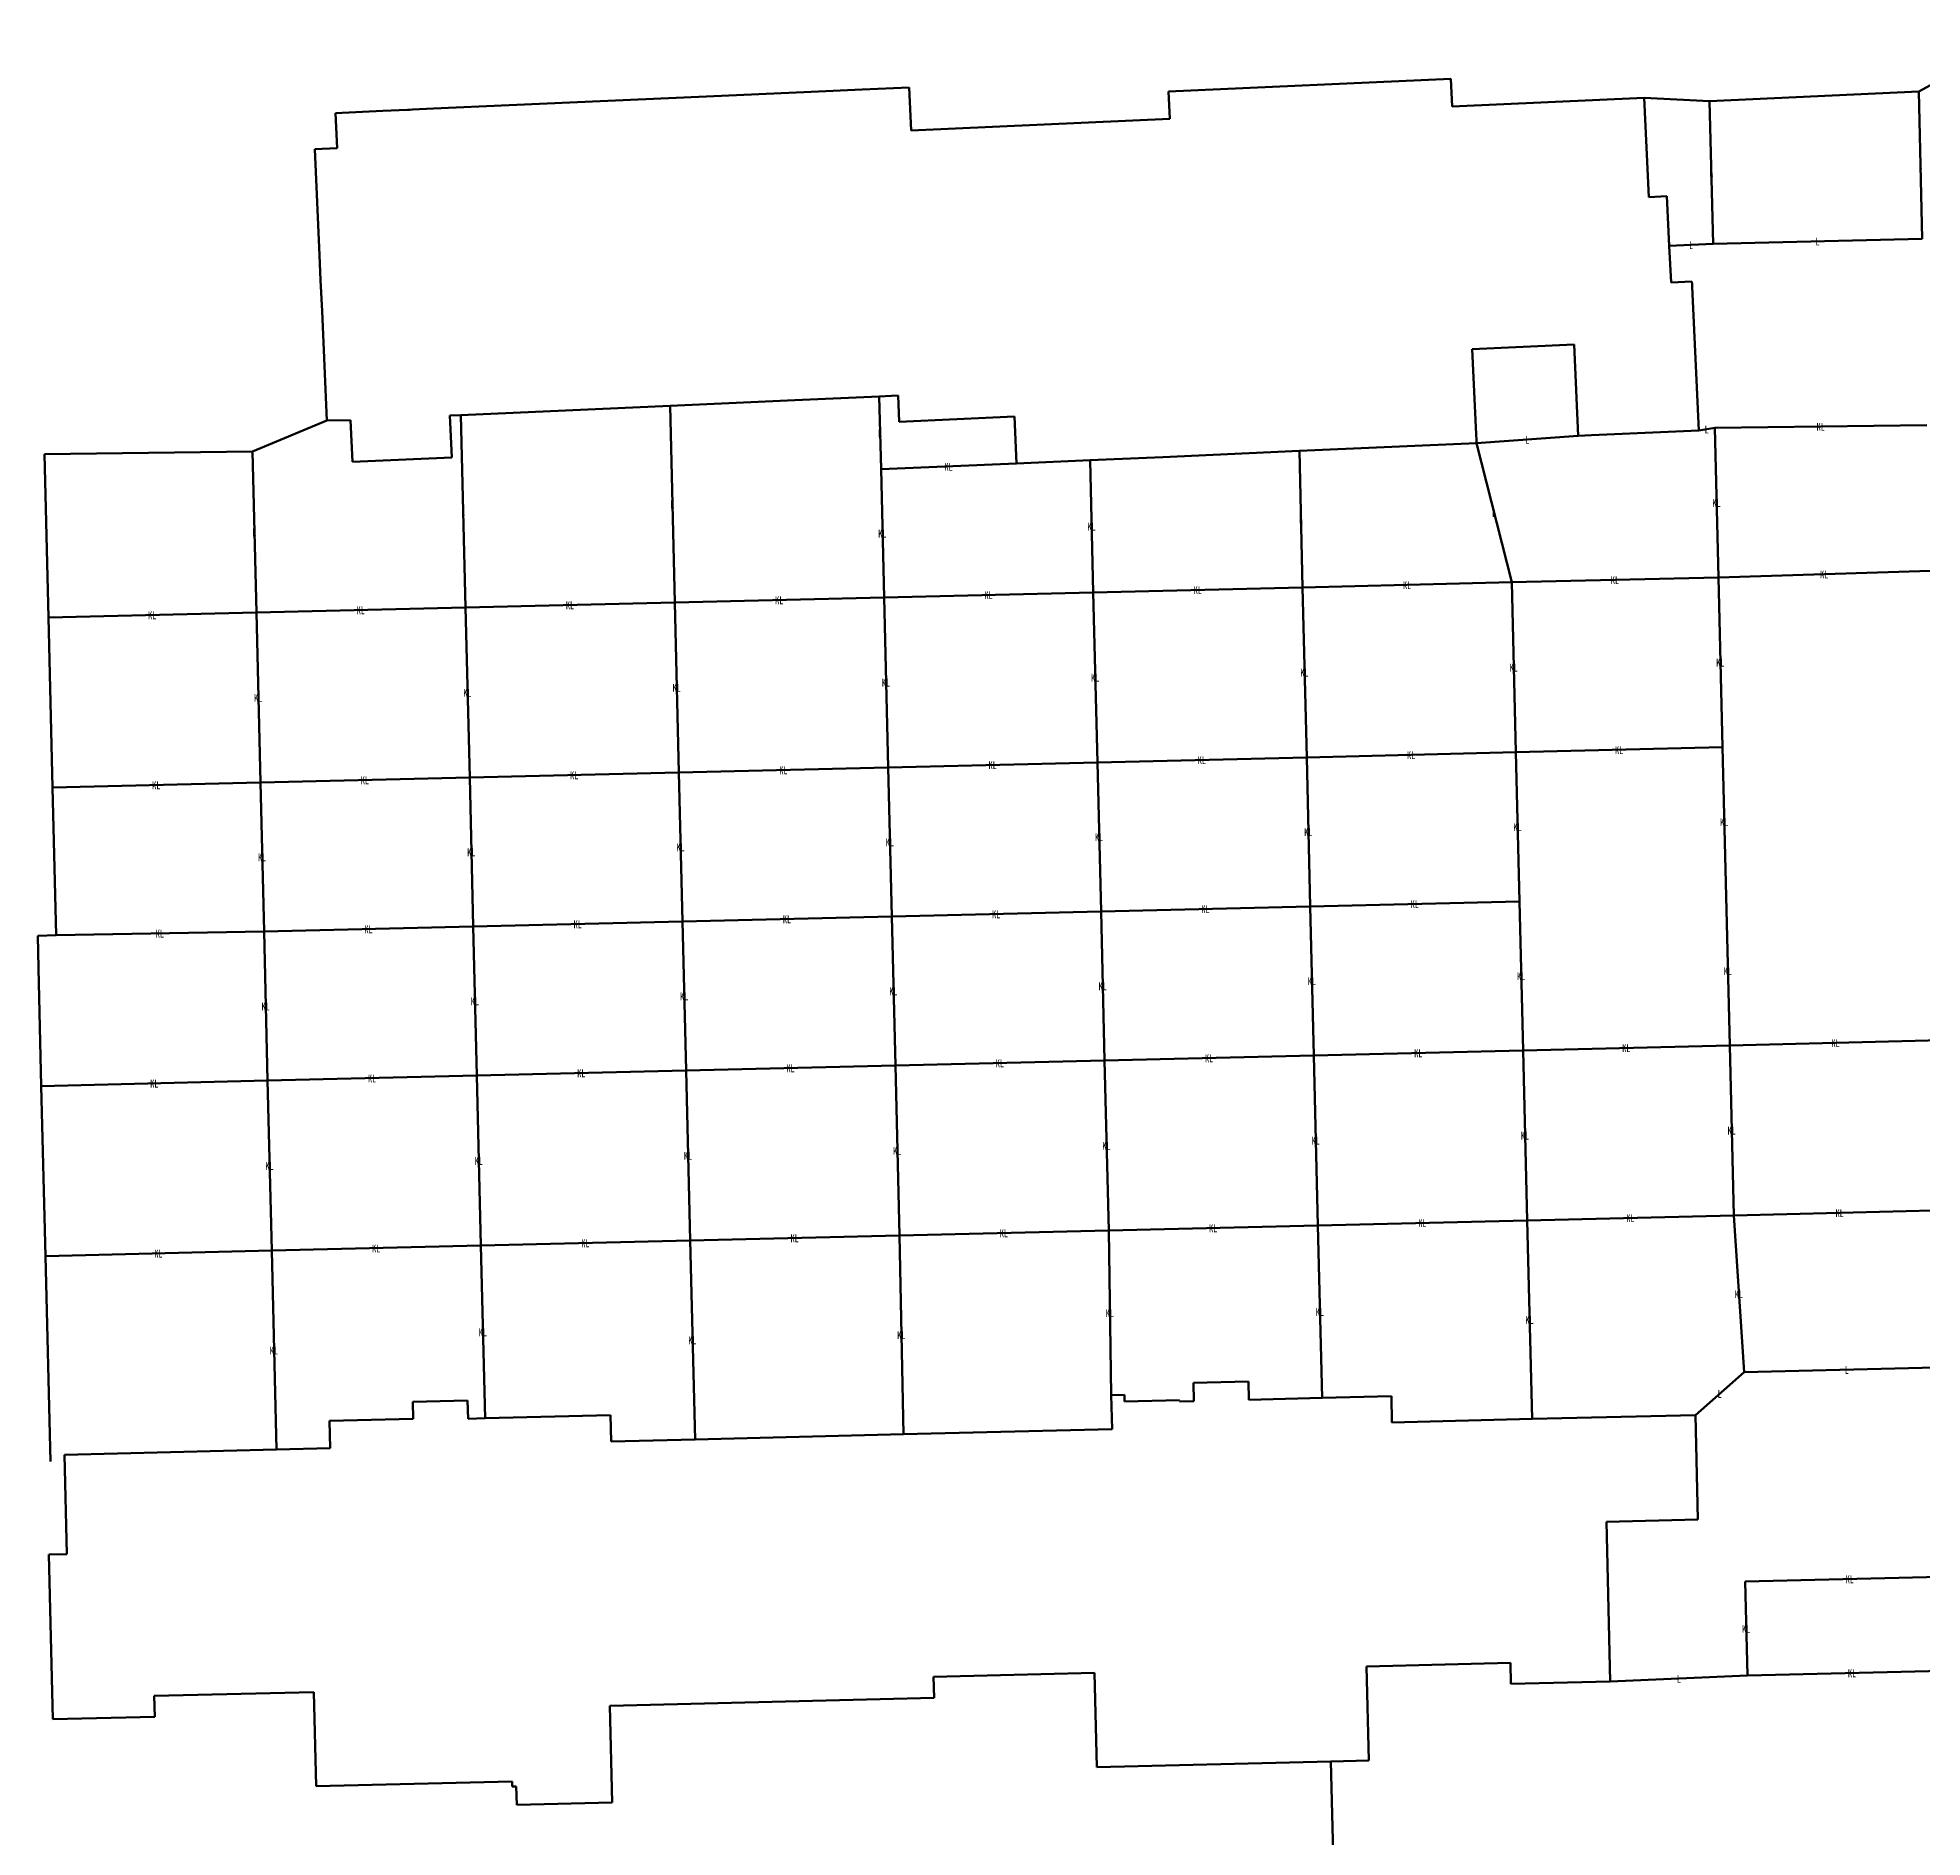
# Model space of a CAD drawing. Header units: millimetres. Extents: x -26150 to 223900, y -11592 to 220655.
# Drawn here: x -26150 to 45881, y 133786 to 202583 of the extents above; entities that cross this region are included whole.
import ezdxf

# ---------------------------------------------------------------- set-up
doc = ezdxf.new("R2010")
doc.units = ezdxf.units.MM
doc.layers.add('A-DETL-WIDE', color=214, linetype='Continuous', lineweight=70)
doc.layers.add('G-ANNO-TEXT', color=231, linetype='Continuous', lineweight=9)
doc.styles.add('仿宋', font='', dxfattribs={"width": 0.7, "height": 300})
doc.styles.get('仿宋').set_extended_font_data('FangSong')

msp = doc.modelspace()

# ---------------------------------------------------------------- linework, layer by layer
at = {"layer": 'A-DETL-WIDE'}
for p, q in [((45745, 200525), (49506, 202583)), ((17076, 200525), (27865, 201006)), ((27865, 201006), (27912, 199957)), ((-8126, 200000), (-583, 200337)), ((-583, 200337), (3413, 200515)), ((3413, 200515), (5361, 200602)), ((5361, 200602), (7159, 200682)), ((7159, 200682), (7232, 199034)), ((17076, 200525), (17123, 199476)), ((27912, 199957), (35255, 200285)), ((35255, 200285), (35424, 196489)), ((35255, 200285), (37750, 200160)), ((37750, 200160), (45745, 200525)), ((-14769, 199703), (-12961, 199784)), ((-14769, 199703), (-14709, 198355)), ((-12961, 199784), (-12015, 199827)), ((-12015, 199827), (-11922, 199831)), ((-11922, 199831), (-11822, 199835)), ((-11822, 199835), (-11023, 199871)), ((-11023, 199871), (-8126, 200000)), ((7232, 199034), (17123, 199476)), ((-15558, 198317), (-14709, 198355)), ((-15558, 198317), (-15378, 194271)), ((35424, 196489), (36123, 196520)), ((36123, 196520), (36211, 194627)), ((36211, 194627), (36276, 193224)), ((-15378, 194271), (-15335, 193314)), ((-15335, 193314), (-15282, 192125)), ((36276, 193224), (37075, 193259)), ((37075, 193259), (37080, 193148)), ((37079, 193059), (37080, 193148)), ((37079, 193059), (37334, 187565)), ((-15282, 192125), (-15095, 187943)), ((28682, 190682), (32572, 190856)), ((28682, 190682), (28827, 187427)), ((32572, 190856), (32729, 187360)), ((-1976, 188513), (2788, 188726)), ((2788, 188726), (6015, 188870)), ((6015, 188870), (6484, 188891)), ((6484, 188891), (6734, 188902)), ((6734, 188902), (6779, 187903)), ((-10393, 188137), (-9972, 188156)), ((-10393, 188137), (-10322, 186538)), ((-9972, 188156), (-1976, 188513)), ((6779, 187903), (11180, 188099)), ((11180, 188099), (11260, 186306)), ((-17940, 186760), (-15095, 187943)), ((-15095, 187943), (-14195, 187967)), ((-14195, 187967), (-14118, 186369)), ((28827, 187427), (28838, 187195)), ((32729, 187360), (33234, 187382)), ((33234, 187382), (37334, 187565)), ((-25890, 186665), (-17940, 186760)), ((16849, 186551), (22071, 186784)), ((22071, 186784), (28842, 187086)), ((28838, 187195), (28842, 187086)), ((-14118, 186369), (-10322, 186538)), ((11260, 186306), (14076, 186427)), ((14076, 186427), (16227, 186523)), ((16227, 186523), (16849, 186551)), ((14884, 150686), (15384, 150699)), ((14884, 150686), (14915, 149387)), ((15384, 150699), (15390, 150449)), ((18023, 151163), (20123, 151214)), ((18023, 151163), (18040, 150463)), ((20123, 151214), (20140, 150514)), ((20140, 150514), (22942, 150582)), ((22942, 150582), (25588, 150647)), ((25588, 150647), (25612, 149647)), ((-11818, 150436), (-9719, 150488)), ((-11818, 150436), (-11802, 149787)), ((-9719, 150488), (-9702, 149788)), ((-9050, 149804), (-4253, 149920)), ((-4253, 149920), (-4229, 148921)), ((15390, 150449), (17489, 150500)), ((17490, 150450), (18040, 150463)), ((30966, 149778), (37207, 149930)), ((37207, 149930), (37306, 145935)), ((-15001, 149709), (-11802, 149787)), ((-15001, 149709), (-14976, 148659)), ((-9702, 149788), (-9050, 149804)), ((-1025, 148999), (6945, 149193)), ((6945, 149193), (14915, 149387)), ((25612, 149647), (30966, 149778)), ((-25123, 148412), (-17022, 148609)), ((-25123, 148412), (-25030, 144613)), ((-17022, 148609), (-14976, 148659)), ((-4229, 148921), (-1025, 148999)), ((33807, 145850), (37306, 145935)), ((33807, 145850), (33956, 139747)), ((-25730, 144596), (-25030, 144613)), ((-25730, 144596), (-25577, 138298)), ((8094, 139918), (14242, 140068)), ((8094, 139918), (8113, 139118)), ((14242, 140068), (14330, 136469)), ((24639, 140321), (30137, 140455)), ((24639, 140321), (24727, 136722)), ((30137, 140455), (30157, 139655)), ((30157, 139655), (33956, 139747)), ((-21697, 139193), (-15599, 139341)), ((-21697, 139193), (-21678, 138393)), ((-15599, 139341), (-15511, 135742)), ((-4283, 138816), (8113, 139118)), ((-25577, 138298), (-21678, 138393)), ((-4283, 138816), (-4193, 135117)), ((14330, 136469), (23275, 136687)), ((23275, 136687), (24727, 136722)), ((23275, 136687), (23399, 131585)), ((-15511, 135742), (-8019, 135925)), ((-8019, 135925), (-8014, 135725)), ((-8014, 135725), (-7859, 135728)), ((-7859, 135728), (-7842, 135029)), ((-7842, 135029), (-4193, 135117))]:
    msp.add_line(p, q, dxfattribs=at)
at = {"layer": 'A-DETL-WIDE', "color": 92}
for p, q in [((45745, 200525), (45881, 194898)), ((37750, 200160), (37885, 194705)), ((36211, 194627), (37885, 194705)), ((37885, 194705), (45881, 194898)), ((6015, 188870), (6082, 186083)), ((-9972, 188156), (-9796, 180799)), ((-1976, 188513), (-1798, 180992)), ((28842, 187086), (32729, 187360)), ((37334, 187565), (37955, 187665)), ((37955, 187665), (46055, 187770)), ((37955, 187665), (38089, 181953)), ((-17940, 186760), (-17793, 180607)), ((22071, 186784), (22195, 181570)), ((28842, 187086), (30193, 181763)), ((6082, 186083), (11260, 186301)), ((6082, 186083), (6200, 181185)), ((14076, 186427), (14197, 181377)), ((14197, 181377), (22195, 181570)), ((22195, 181570), (30193, 181763)), ((22195, 181570), (22352, 175072)), ((30193, 181763), (38089, 181953)), ((30193, 181763), (30350, 175265)), ((38089, 181953), (46188, 182198)), ((38089, 181953), (38250, 175455)), ((-17793, 180607), (-9796, 180799)), ((-9796, 180799), (-1798, 180992)), ((-9796, 180799), (-9639, 174301)), ((-1798, 180992), (6200, 181185)), ((-1798, 180992), (-1641, 174494)), ((6200, 181185), (14197, 181377)), ((6200, 181185), (6357, 174686)), ((14197, 181377), (14354, 174879)), ((-25740, 180415), (-17793, 180607)), ((-17793, 180607), (-17636, 174108)), ((14354, 174879), (22352, 175072)), ((22352, 175072), (30350, 175265)), ((22352, 175072), (22489, 169374)), ((30350, 175265), (38250, 175455)), ((30350, 175265), (30487, 169566)), ((38250, 175455), (38387, 169757)), ((-9639, 174301), (-1641, 174494)), ((-1641, 174494), (6357, 174686)), ((-1641, 174494), (-1504, 168796)), ((6357, 174686), (14354, 174879)), ((6357, 174686), (6494, 168988)), ((14354, 174879), (14491, 169181)), ((-25585, 173918), (-17636, 174108)), ((-17636, 174108), (-9639, 174301)), ((-17636, 174108), (-17499, 168410)), ((-9639, 174301), (-9502, 168603)), ((14491, 169181), (22489, 169374)), ((22489, 169374), (30487, 169566)), ((22489, 169374), (22626, 163676)), ((30487, 169566), (30624, 163868)), ((38387, 169757), (38524, 164059)), ((-17499, 168410), (-9502, 168603)), ((-9502, 168603), (-1504, 168796)), ((-9502, 168603), (-9364, 162905)), ((-1504, 168796), (6494, 168988)), ((-1504, 168796), (-1367, 163098)), ((6494, 168988), (14491, 169181)), ((6494, 168988), (6631, 163290)), ((14491, 169181), (14629, 163483)), ((-25450, 168270), (-17499, 168410)), ((-17499, 168410), (-17362, 162712)), ((38524, 164059), (46619, 164254)), ((14629, 163483), (22626, 163676)), ((22626, 163676), (30624, 163868)), ((22626, 163676), (22783, 157177)), ((30624, 163868), (38524, 164059)), ((30624, 163868), (30781, 157370)), ((38524, 164059), (38681, 157561)), ((-17362, 162712), (-9364, 162905)), ((-9364, 162905), (-1367, 163098)), ((-9364, 162905), (-9208, 156406)), ((-1367, 163098), (6631, 163290)), ((-1367, 163098), (-1210, 156599)), ((6631, 163290), (14629, 163483)), ((6631, 163290), (6788, 156791)), ((14629, 163483), (14785, 156984)), ((-26011, 162504), (-17362, 162712)), ((-17362, 162712), (-17205, 156213)), ((38681, 157561), (46776, 157755)), ((14785, 156984), (22783, 157177)), ((22783, 157177), (30781, 157370)), ((22783, 157177), (22942, 150582)), ((30781, 157370), (38681, 157561)), ((30781, 157370), (30966, 149778)), ((38681, 157561), (39075, 151565)), ((-17205, 156213), (-9208, 156406)), ((-9208, 156406), (-1210, 156599)), ((-9208, 156406), (-9050, 149804)), ((-1210, 156599), (6788, 156791)), ((-1210, 156599), (-1025, 148999)), ((6788, 156791), (14785, 156984)), ((6788, 156791), (6945, 149193)), ((14785, 156984), (14884, 150686)), ((-25855, 156006), (-17205, 156213)), ((-17205, 156213), (-17022, 148609)), ((37207, 149930), (39075, 151565)), ((39075, 151565), (46921, 151755)), ((39115, 143567), (47113, 143759)), ((39115, 143567), (39204, 139968)), ((33956, 139747), (39204, 139968)), ((39204, 139968), (47200, 140161))]:
    msp.add_line(p, q, dxfattribs=at)
at = {"layer": 'A-DETL-WIDE', "color": 5}
for p, q in [((-25890, 186665), (-25740, 180415)), ((-25740, 180415), (-25585, 173918)), ((-25585, 173918), (-25450, 168270)), ((-26150, 168250), (-25450, 168270)), ((-26150, 168250), (-26120, 167015)), ((-26120, 167015), (-26011, 162504)), ((-26011, 162504), (-25855, 156006)), ((-25855, 156006), (-25665, 148150))]:
    msp.add_line(p, q, dxfattribs=at)

# ---------------------------------------------------------------- texts
at = {"layer": 'G-ANNO-TEXT', "color": 7, "char_height": 300, "attachment_point": 1, "style": '仿宋'}
for s, insert, width in [('\\f仿宋|b0|i0|c134|p49|;\\W.7;L', (37734, 197571), 196.41), ('\\f仿宋|b0|i0|c134|p49|;\\W.7;L', (45730, 197850), 196.41), ('\\f仿宋|b0|i0|c134|p49|;\\W.7;L', (36965, 194804), 196.41), ('\\f仿宋|b0|i0|c134|p49|;\\W.7;L', (41800, 194940), 196.41), ('\\f仿宋|b0|i0|c134|p49|;\\W.7;L', (5965, 187615), 196.41), ('\\f仿宋|b0|i0|c134|p49|;\\W.7;L', (30702, 187361), 196.41), ('\\f仿宋|b0|i0|c134|p49|;\\W.7;L', (37561, 187753), 196.41), ('KL', (41840, 187856), 392.83), ('KL', (8506, 186330), 392.83), ('\\f仿宋|b0|i0|c134|p49|;\\W.7;L', (-9967, 184616), 196.41), ('\\f仿宋|b0|i0|c134|p49|;\\W.7;L', (-1970, 184891), 196.41), ('\\f仿宋|b0|i0|c134|p49|;\\W.7;L', (29434, 184563), 196.41), ('KL', (37858, 184947), 392.83), ('\\f仿宋|b0|i0|c134|p49|;\\W.7;L', (-17950, 183822), 196.41), ('KL', (5976, 183772), 392.83), ('KL', (13972, 184040), 392.83), ('\\f仿宋|b0|i0|c134|p49|;\\W.7;L', (22050, 184315), 196.41), ('KL', (18032, 181612), 392.83), ('KL', (26030, 181805), 392.83), ('KL', (33976, 181996), 392.83), ('KL', (41974, 182214), 392.83), ('KL', (-13959, 180841), 392.83), ('KL', (-5962, 181034), 392.83), ('KL', (2036, 181227), 392.83), ('KL', (10034, 181419), 392.83), ('KL', (-21931, 180649), 392.83), ('KL', (30107, 178652), 392.83), ('KL', (38005, 178842), 392.83), ('KL', (6114, 178074), 392.83), ('KL', (14111, 178266), 392.83), ('KL', (22109, 178459), 392.83), ('KL', (-17879, 177496), 392.83), ('KL', (-9882, 177688), 392.83), ('KL', (-1884, 177881), 392.83), ('KL', (18188, 175114), 392.83), ('KL', (26186, 175307), 392.83), ('KL', (34136, 175498), 392.83), ('KL', (-13802, 174343), 392.83), ('KL', (-5804, 174536), 392.83), ('KL', (2194, 174728), 392.83), ('KL', (10191, 174921), 392.83), ('KL', (-21775, 174151), 392.83), ('KL', (14258, 172168), 392.83), ('KL', (22256, 172361), 392.83), ('KL', (30254, 172554), 392.83), ('KL', (38154, 172744), 392.83), ('KL', (-9735, 171590), 392.83), ('KL', (-1737, 171783), 392.83), ('KL', (6261, 171975), 392.83), ('KL', (-17732, 171397), 392.83), ('KL', (18326, 169416), 392.83), ('KL', (26324, 169608), 392.83), ('KL', (-13665, 168645), 392.83), ('KL', (-5668, 168838), 392.83), ('KL', (2330, 169030), 392.83), ('KL', (10328, 169223), 392.83), ('KL', (-21639, 168478), 392.83), ('KL', (14396, 166470), 392.83), ('KL', (22393, 166663), 392.83), ('KL', (30391, 166855), 392.83), ('KL', (38291, 167046), 392.83), ('KL', (-17595, 165699), 392.83), ('KL', (-9598, 165892), 392.83), ('KL', (-1600, 166085), 392.83), ('KL', (6398, 166277), 392.83), ('KL', (42407, 164295), 392.83), ('KL', (10466, 163525), 392.83), ('KL', (18463, 163718), 392.83), ('KL', (26460, 163910), 392.83), ('KL', (34410, 164102), 392.83), ('KL', (-13528, 162947), 392.83), ('KL', (-5530, 163140), 392.83), ('KL', (2468, 163332), 392.83), ('KL', (-21851, 162746), 392.83), ('KL', (30538, 160757), 392.83), ('KL', (38438, 160948), 392.83), ('KL', (-1453, 159987), 392.83), ('KL', (6545, 160179), 392.83), ('KL', (14542, 160372), 392.83), ('KL', (22540, 160565), 392.83), ('KL', (-17448, 159601), 392.83), ('KL', (-9450, 159794), 392.83), ('KL', (42564, 157796), 392.83), ('KL', (18620, 157219), 392.83), ('KL', (26618, 157412), 392.83), ('KL', (34566, 157604), 392.83), ('KL', (-13371, 156448), 392.83), ('KL', (-5374, 156641), 392.83), ('KL', (2624, 156833), 392.83), ('KL', (10622, 157026), 392.83), ('KL', (-21694, 156248), 392.83), ('KL', (38714, 154701), 392.83), ('KL', (14670, 153973), 392.83), ('KL', (22698, 154018), 392.83), ('KL', (30709, 153712), 392.83), ('KL', (-9294, 153243), 392.83), ('KL', (-1282, 152937), 392.83), ('KL', (6702, 153130), 392.83), ('KL', (-17278, 152549), 392.83), ('\\f仿宋|b0|i0|c134|p49|;\\W.7;L', (42915, 151798), 196.41), ('\\f仿宋|b0|i0|c134|p49|;\\W.7;L', (38058, 150886), 196.41), ('KL', (42950, 143801), 392.83), ('KL', (38995, 141906), 392.83), ('\\f仿宋|b0|i0|c134|p49|;\\W.7;L', (36497, 139996), 196.41), ('KL', (43038, 140203), 392.83)]:
    msp.add_mtext(s, dxfattribs=dict(at, insert=insert, width=width))

doc.saveas('drawing.dxf')
